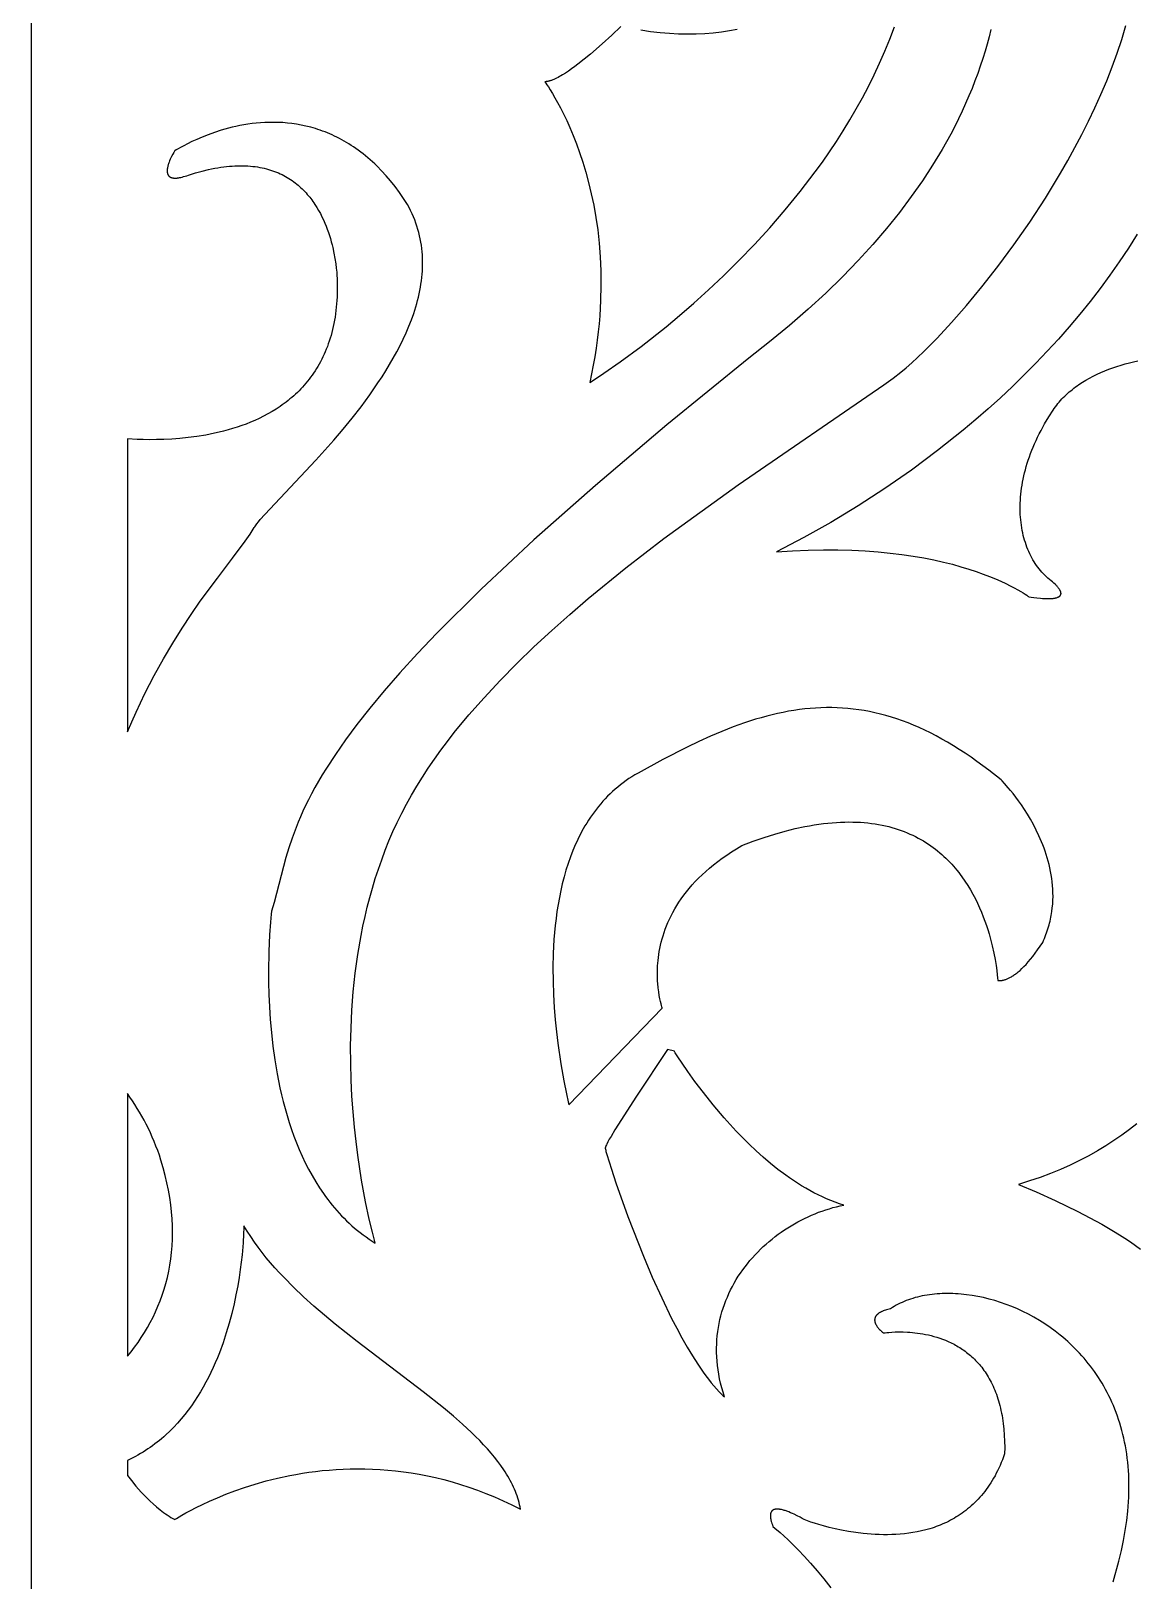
# Model space of a CAD drawing. Extents: x -3008 to 184, y 2842 to 4842.
# Drawn here: x -1815.6 to -1586.4, y 4122.2 to 4443.9 of the extents above; entities that cross this region are included whole.
import ezdxf

# ---------------------------------------------------------------- set-up
doc = ezdxf.new("R2010")
doc.units = 0
doc.layers.add('DEFAULT', color=7, linetype='CONTINUOUS')
doc.layers.add('LAYER_1', color=7, linetype='CONTINUOUS')

msp = doc.modelspace()

# ---------------------------------------------------------------- linework, layer by layer
at = {"layer": 'DEFAULT'}
msp.add_lwpolyline([(-1815.63, 2841.66), (184.37, 2841.66), (184.37, 4841.66), (-1815.63, 4841.66)], close=True, dxfattribs=at)
at = {"layer": 'LAYER_1'}
for points in [[(-1616.51, 4444.19), (-1616.88, 4442.69), (-1617.29, 4441.18), (-1617.72, 4439.67), (-1618.19, 4438.15), (-1618.7, 4436.61), (-1619.23, 4435.08), (-1619.81, 4433.53), (-1620.42, 4431.97), (-1621.06, 4430.41), (-1621.74, 4428.84), (-1622.46, 4427.26), (-1623.22, 4425.68), (-1624.01, 4424.09), (-1624.85, 4422.49), (-1625.72, 4420.89), (-1626.64, 4419.28), (-1628.59, 4416.05), (-1630.72, 4412.79), (-1633.02, 4409.51), (-1635.49, 4406.22), (-1638.16, 4402.91), (-1641.01, 4399.58), (-1644.06, 4396.23), (-1647.31, 4392.88), (-1650.77, 4389.51), (-1654.43, 4386.14), (-1658.31, 4382.75), (-1662.41, 4379.36), (-1666.73, 4375.97), (-1683.74, 4362.13), (-1698.56, 4349.59), (-1711.34, 4338.27), (-1722.25, 4328.07), (-1731.45, 4318.92), (-1735.46, 4314.7), (-1739.1, 4310.71), (-1742.4, 4306.94), (-1745.36, 4303.37), (-1748.02, 4299.99), (-1750.4, 4296.79), (-1752.5, 4293.76), (-1754.36, 4290.89), (-1755.2, 4289.52), (-1755.99, 4288.17), (-1756.73, 4286.87), (-1757.42, 4285.59), (-1758.06, 4284.35), (-1758.66, 4283.13), (-1759.22, 4281.95), (-1759.73, 4280.79), (-1760.21, 4279.66), (-1760.66, 4278.55), (-1761.46, 4276.4), (-1762.15, 4274.33), (-1762.76, 4272.34), (-1765.22, 4263), (-1765.73, 4261.19), (-1765.8, 4260.61), (-1765.95, 4258.94), (-1766.14, 4256.31), (-1766.3, 4252.85), (-1766.37, 4248.69), (-1766.36, 4246.38), (-1766.3, 4243.94), (-1766.19, 4241.39), (-1766.01, 4238.74), (-1765.77, 4236.01), (-1765.46, 4233.21), (-1765.07, 4230.37), (-1764.58, 4227.48), (-1764, 4224.58), (-1763.67, 4223.13), (-1763.31, 4221.68), (-1762.93, 4220.23), (-1762.52, 4218.79), (-1762.07, 4217.35), (-1761.6, 4215.92), (-1761.09, 4214.51), (-1760.55, 4213.11), (-1759.98, 4211.72), (-1759.37, 4210.35), (-1758.73, 4208.99), (-1758.05, 4207.66), (-1757.34, 4206.36), (-1756.58, 4205.07), (-1755.79, 4203.82), (-1754.96, 4202.59), (-1754.53, 4201.98), (-1754.08, 4201.39), (-1753.63, 4200.8), (-1753.17, 4200.23), (-1752.69, 4199.66), (-1752.21, 4199.1), (-1751.71, 4198.54), (-1751.2, 4198), (-1750.69, 4197.47), (-1750.16, 4196.95), (-1749.61, 4196.44), (-1749.06, 4195.93), (-1748.5, 4195.44), (-1747.92, 4194.96), (-1747.33, 4194.49), (-1746.73, 4194.04), (-1746.12, 4193.59), (-1745.5, 4193.16), (-1744.86, 4192.73), (-1744.21, 4192.32), (-1744.37, 4192.9), (-1744.81, 4194.59), (-1745.46, 4197.29), (-1746.23, 4200.91), (-1747.05, 4205.36), (-1747.84, 4210.56), (-1748.2, 4213.4), (-1748.53, 4216.4), (-1748.82, 4219.54), (-1749.05, 4222.81), (-1749.22, 4226.2), (-1749.32, 4229.69), (-1749.33, 4233.28), (-1749.25, 4236.95), (-1749.07, 4240.69), (-1748.79, 4244.5), (-1748.38, 4248.35), (-1747.84, 4252.25), (-1747.16, 4256.17), (-1746.77, 4258.13), (-1746.34, 4260.1), (-1745.87, 4262.07), (-1745.36, 4264.05), (-1744.8, 4266.01), (-1744.21, 4267.98), (-1743.57, 4269.94), (-1742.88, 4271.9), (-1742.15, 4273.85), (-1741.37, 4275.79), (-1740.54, 4277.72), (-1739.66, 4279.63), (-1738.73, 4281.54), (-1737.75, 4283.43), (-1736.71, 4285.31), (-1735.61, 4287.18), (-1734.45, 4289.05), (-1733.23, 4290.92), (-1731.95, 4292.77), (-1730.63, 4294.62), (-1729.25, 4296.46), (-1727.82, 4298.29), (-1724.82, 4301.93), (-1721.65, 4305.52), (-1718.33, 4309.08), (-1714.88, 4312.59), (-1711.3, 4316.05), (-1707.62, 4319.45), (-1703.86, 4322.8), (-1700.02, 4326.08), (-1692.22, 4332.45), (-1684.34, 4338.53), (-1668.93, 4349.69), (-1638.7, 4370.42), (-1636.8, 4371.83), (-1635.17, 4373.1), (-1634.09, 4374), (-1632.93, 4375.02), (-1631.7, 4376.14), (-1630.41, 4377.38), (-1627.65, 4380.17), (-1624.69, 4383.36), (-1621.58, 4386.91), (-1618.36, 4390.8), (-1615.07, 4395), (-1611.75, 4399.49), (-1608.45, 4404.22), (-1605.21, 4409.19), (-1602.07, 4414.35), (-1600.55, 4417), (-1599.07, 4419.68), (-1597.63, 4422.4), (-1596.25, 4425.15), (-1594.93, 4427.94), (-1593.67, 4430.74), (-1592.47, 4433.57), (-1591.35, 4436.42), (-1590.31, 4439.28), (-1589.35, 4442.15), (-1588.48, 4445.02)], [(-1693.28, 4444.84), (-1695.14, 4443.04), (-1697.13, 4441.2), (-1699.55, 4439.1), (-1700.85, 4438.03), (-1702.17, 4436.99), (-1702.83, 4436.49), (-1703.49, 4436.02), (-1704.14, 4435.57), (-1704.78, 4435.15), (-1705.4, 4434.77), (-1705.7, 4434.59), (-1706, 4434.42), (-1706.3, 4434.26), (-1706.59, 4434.11), (-1706.87, 4433.98), (-1707.14, 4433.85), (-1707.41, 4433.74), (-1707.54, 4433.69), (-1707.67, 4433.64), (-1707.8, 4433.6), (-1707.93, 4433.56), (-1708.05, 4433.52), (-1708.17, 4433.49), (-1708.29, 4433.46), (-1708.41, 4433.43), (-1708.52, 4433.41), (-1708.63, 4433.39), (-1708.74, 4433.38), (-1708.8, 4433.37), (-1708.85, 4433.37), (-1708.9, 4433.36), (-1708.96, 4433.36), (-1709.01, 4433.36), (-1709.06, 4433.36), (-1708.86, 4433.08), (-1708.62, 4432.74), (-1708.3, 4432.27), (-1707.91, 4431.66), (-1707.46, 4430.92), (-1706.95, 4430.05), (-1706.39, 4429.05), (-1705.79, 4427.93), (-1705.16, 4426.69), (-1704.51, 4425.32), (-1703.84, 4423.83), (-1703.16, 4422.21), (-1702.48, 4420.49), (-1701.82, 4418.64), (-1701.17, 4416.68), (-1700.54, 4414.61), (-1699.95, 4412.42), (-1699.4, 4410.12), (-1698.9, 4407.72), (-1698.46, 4405.21), (-1698.08, 4402.59), (-1697.78, 4399.87), (-1697.56, 4397.04), (-1697.43, 4394.12), (-1697.4, 4391.09), (-1697.47, 4387.97), (-1697.55, 4386.37), (-1697.66, 4384.75), (-1697.8, 4383.11), (-1697.97, 4381.44), (-1698.18, 4379.75), (-1698.42, 4378.03), (-1698.69, 4376.29), (-1699, 4374.53), (-1699.35, 4372.75), (-1699.73, 4370.95), (-1698.97, 4371.43), (-1696.8, 4372.86), (-1693.44, 4375.2), (-1689.07, 4378.42), (-1683.9, 4382.5), (-1681.08, 4384.85), (-1678.13, 4387.4), (-1675.08, 4390.15), (-1671.95, 4393.1), (-1668.77, 4396.23), (-1665.57, 4399.55), (-1662.36, 4403.06), (-1659.17, 4406.74), (-1656.04, 4410.6), (-1652.97, 4414.63), (-1651.47, 4416.7), (-1650, 4418.82), (-1648.56, 4420.98), (-1647.16, 4423.19), (-1645.79, 4425.43), (-1644.46, 4427.71), (-1643.17, 4430.03), (-1641.93, 4432.38), (-1640.74, 4434.78), (-1639.6, 4437.21), (-1638.51, 4439.68), (-1637.49, 4442.19), (-1636.52, 4444.73)], [(-1669.11, 4444.17), (-1670.73, 4443.89), (-1672.4, 4443.65), (-1674.1, 4443.46), (-1675.84, 4443.33), (-1677.62, 4443.25), (-1679.44, 4443.22), (-1681.29, 4443.26), (-1683.19, 4443.36), (-1685.13, 4443.52), (-1687.1, 4443.75), (-1689.12, 4444.04)], [(-1586.19, 4401.69), (-1587.99, 4398.83), (-1589.87, 4396.01), (-1591.82, 4393.22), (-1593.83, 4390.48), (-1595.91, 4387.78), (-1598.05, 4385.13), (-1600.24, 4382.51), (-1602.5, 4379.94), (-1604.81, 4377.42), (-1607.16, 4374.94), (-1609.57, 4372.5), (-1612.02, 4370.11), (-1614.52, 4367.77), (-1617.06, 4365.48), (-1619.63, 4363.23), (-1622.24, 4361.04), (-1627.55, 4356.79), (-1632.98, 4352.75), (-1638.49, 4348.92), (-1644.07, 4345.31), (-1649.69, 4341.91), (-1655.34, 4338.74), (-1660.99, 4335.8), (-1657.63, 4336.02), (-1654.38, 4336.16), (-1651.25, 4336.23), (-1648.24, 4336.22), (-1645.35, 4336.14), (-1642.58, 4336), (-1639.92, 4335.8), (-1637.38, 4335.55), (-1634.95, 4335.25), (-1632.64, 4334.91), (-1630.44, 4334.52), (-1628.35, 4334.11), (-1626.37, 4333.66), (-1624.5, 4333.2), (-1622.74, 4332.71), (-1621.09, 4332.21), (-1619.55, 4331.7), (-1618.11, 4331.19), (-1616.78, 4330.68), (-1615.55, 4330.18), (-1614.43, 4329.69), (-1613.4, 4329.21), (-1612.48, 4328.76), (-1611.66, 4328.33), (-1610.94, 4327.94), (-1610.32, 4327.58), (-1609.8, 4327.26), (-1609.38, 4326.99), (-1609.05, 4326.77), (-1608.81, 4326.61), (-1608.67, 4326.51), (-1608.64, 4326.48), (-1608.63, 4326.47), (-1608.63, 4326.47), (-1608.63, 4326.47), (-1608.15, 4326.39), (-1607.61, 4326.31), (-1606.95, 4326.22), (-1606.18, 4326.15), (-1605.78, 4326.12), (-1605.37, 4326.09), (-1604.96, 4326.08), (-1604.56, 4326.08), (-1604.36, 4326.08), (-1604.16, 4326.09), (-1603.97, 4326.1), (-1603.78, 4326.11), (-1603.6, 4326.13), (-1603.43, 4326.15), (-1603.26, 4326.18), (-1603.17, 4326.2), (-1603.09, 4326.22), (-1603.02, 4326.23), (-1602.94, 4326.25), (-1602.87, 4326.27), (-1602.79, 4326.3), (-1602.73, 4326.32), (-1602.66, 4326.35), (-1602.59, 4326.37), (-1602.56, 4326.39), (-1602.53, 4326.4), (-1602.5, 4326.42), (-1602.47, 4326.43), (-1602.44, 4326.45), (-1602.42, 4326.46), (-1602.39, 4326.48), (-1602.36, 4326.49), (-1602.34, 4326.51), (-1602.31, 4326.53), (-1602.29, 4326.55), (-1602.27, 4326.56), (-1602.24, 4326.58), (-1602.22, 4326.6), (-1602.2, 4326.62), (-1602.18, 4326.64), (-1602.16, 4326.66), (-1602.14, 4326.68), (-1602.12, 4326.7), (-1602.11, 4326.73), (-1602.09, 4326.75), (-1602.08, 4326.77), (-1602.06, 4326.79), (-1602.05, 4326.82), (-1602.04, 4326.84), (-1602.03, 4326.86), (-1602.02, 4326.89), (-1602.01, 4326.91), (-1602, 4326.94), (-1601.99, 4326.97), (-1601.98, 4326.99), (-1601.98, 4327.02), (-1601.97, 4327.05), (-1601.97, 4327.08), (-1601.97, 4327.1), (-1601.96, 4327.13), (-1601.96, 4327.16), (-1601.96, 4327.19), (-1601.97, 4327.22), (-1601.97, 4327.26), (-1601.97, 4327.29), (-1601.98, 4327.32), (-1601.98, 4327.35), (-1601.99, 4327.39), (-1602, 4327.42), (-1602.01, 4327.45), (-1602.02, 4327.49), (-1602.03, 4327.52), (-1602.04, 4327.56), (-1602.06, 4327.6), (-1602.07, 4327.63), (-1602.09, 4327.67), (-1602.1, 4327.71), (-1602.12, 4327.75), (-1602.14, 4327.79), (-1602.16, 4327.83), (-1602.19, 4327.87), (-1602.21, 4327.91), (-1602.26, 4327.99), (-1602.32, 4328.08), (-1602.38, 4328.17), (-1602.45, 4328.26), (-1602.52, 4328.35), (-1602.6, 4328.44), (-1602.68, 4328.54), (-1602.77, 4328.64), (-1602.87, 4328.75), (-1602.97, 4328.85), (-1603.19, 4329.07), (-1603.43, 4329.3), (-1603.7, 4329.54), (-1604, 4329.79), (-1604.32, 4330.06), (-1604.66, 4330.33), (-1604.98, 4330.62), (-1605.3, 4330.92), (-1605.61, 4331.23), (-1605.91, 4331.56), (-1606.2, 4331.89), (-1606.49, 4332.24), (-1606.76, 4332.6), (-1607.03, 4332.97), (-1607.29, 4333.35), (-1607.54, 4333.74), (-1607.78, 4334.14), (-1608.01, 4334.55), (-1608.23, 4334.98), (-1608.45, 4335.41), (-1608.65, 4335.85), (-1608.84, 4336.31), (-1609.02, 4336.77), (-1609.2, 4337.24), (-1609.36, 4337.72), (-1609.51, 4338.21), (-1609.65, 4338.71), (-1609.78, 4339.21), (-1609.9, 4339.73), (-1610, 4340.25), (-1610.1, 4340.79), (-1610.18, 4341.32), (-1610.25, 4341.87), (-1610.31, 4342.43), (-1610.36, 4342.99), (-1610.4, 4343.56), (-1610.42, 4344.14), (-1610.43, 4344.72), (-1610.43, 4345.31), (-1610.41, 4345.91), (-1610.38, 4346.51), (-1610.34, 4347.12), (-1610.29, 4347.73), (-1610.22, 4348.35), (-1610.14, 4348.98), (-1610.04, 4349.61), (-1609.93, 4350.25), (-1609.81, 4350.89), (-1609.67, 4351.54), (-1609.51, 4352.19), (-1609.34, 4352.84), (-1609.16, 4353.5), (-1608.96, 4354.17), (-1608.75, 4354.84), (-1608.52, 4355.51), (-1608.28, 4356.18), (-1608.02, 4356.86), (-1607.74, 4357.54), (-1607.45, 4358.23), (-1607.14, 4358.92), (-1606.81, 4359.61), (-1606.47, 4360.3), (-1606.11, 4361), (-1605.74, 4361.69), (-1605.35, 4362.39), (-1604.51, 4363.8), (-1603.61, 4365.21), (-1603.37, 4365.56), (-1603.12, 4365.9), (-1602.86, 4366.24), (-1602.6, 4366.57), (-1602.33, 4366.89), (-1602.06, 4367.21), (-1601.77, 4367.52), (-1601.48, 4367.82), (-1601.19, 4368.12), (-1600.88, 4368.41), (-1600.57, 4368.69), (-1600.26, 4368.97), (-1599.93, 4369.24), (-1599.61, 4369.51), (-1599.27, 4369.77), (-1598.93, 4370.03), (-1598.59, 4370.28), (-1598.24, 4370.52), (-1597.52, 4370.99), (-1596.79, 4371.44), (-1596.04, 4371.86), (-1595.27, 4372.27), (-1594.48, 4372.65), (-1593.68, 4373.01), (-1592.87, 4373.36), (-1592.04, 4373.68), (-1591.21, 4373.99), (-1590.36, 4374.28), (-1589.5, 4374.55), (-1588.64, 4374.8), (-1587.78, 4375.04), (-1586.9, 4375.26), (-1586.03, 4375.46)], [(-1586.25, 4217.06), (-1587.76, 4215.87), (-1589.34, 4214.72), (-1590.97, 4213.59), (-1592.66, 4212.5), (-1594.41, 4211.45), (-1596.22, 4210.43), (-1598.1, 4209.45), (-1600.05, 4208.51), (-1602.06, 4207.62), (-1604.13, 4206.77), (-1606.28, 4205.97), (-1608.49, 4205.22), (-1610.78, 4204.52), (-1607.09, 4202.94), (-1603.17, 4201.15), (-1598.49, 4198.87), (-1596.01, 4197.58), (-1593.51, 4196.22), (-1591.05, 4194.79), (-1589.85, 4194.06), (-1588.69, 4193.32), (-1587.56, 4192.58), (-1586.48, 4191.82), (-1585.45, 4191.07)], [(-1591.17, 4122.03), (-1589.98, 4126.33), (-1589.44, 4128.49), (-1588.99, 4130.61), (-1588.62, 4132.69), (-1588.32, 4134.72), (-1588.1, 4136.71), (-1587.95, 4138.65), (-1587.9, 4139.61), (-1587.87, 4140.55), (-1587.86, 4141.48), (-1587.86, 4142.41), (-1587.88, 4143.32), (-1587.92, 4144.22), (-1587.97, 4145.11), (-1588.04, 4145.99), (-1588.12, 4146.86), (-1588.22, 4147.72), (-1588.33, 4148.56), (-1588.46, 4149.4), (-1588.61, 4150.22), (-1588.77, 4151.04), (-1588.94, 4151.84), (-1589.13, 4152.63), (-1589.33, 4153.42), (-1589.54, 4154.19), (-1589.77, 4154.95), (-1590.01, 4155.7), (-1590.26, 4156.43), (-1590.53, 4157.16), (-1590.81, 4157.88), (-1591.1, 4158.59), (-1591.4, 4159.28), (-1591.71, 4159.97), (-1592.04, 4160.64), (-1592.37, 4161.3), (-1592.72, 4161.96), (-1593.08, 4162.6), (-1593.45, 4163.23), (-1593.83, 4163.85), (-1594.21, 4164.46), (-1594.61, 4165.06), (-1595.02, 4165.65), (-1595.44, 4166.23), (-1595.86, 4166.79), (-1596.3, 4167.35), (-1596.74, 4167.9), (-1597.19, 4168.43), (-1597.65, 4168.96), (-1598.11, 4169.47), (-1598.59, 4169.98), (-1599.07, 4170.47), (-1599.56, 4170.95), (-1600.05, 4171.42), (-1600.56, 4171.88), (-1601.06, 4172.34), (-1601.58, 4172.78), (-1602.1, 4173.21), (-1603.16, 4174.03), (-1604.23, 4174.82), (-1605.33, 4175.56), (-1606.44, 4176.27), (-1607.57, 4176.93), (-1608.71, 4177.54), (-1609.86, 4178.12), (-1611.02, 4178.66), (-1612.19, 4179.15), (-1613.36, 4179.6), (-1614.54, 4180.01), (-1615.71, 4180.38), (-1616.89, 4180.71), (-1618.06, 4181), (-1619.23, 4181.24), (-1620.4, 4181.45), (-1621.55, 4181.61), (-1622.69, 4181.73), (-1623.26, 4181.78), (-1623.83, 4181.81), (-1624.39, 4181.84), (-1624.94, 4181.86), (-1625.5, 4181.86), (-1626.05, 4181.85), (-1626.59, 4181.84), (-1627.13, 4181.81), (-1627.67, 4181.78), (-1628.19, 4181.73), (-1628.72, 4181.68), (-1629.24, 4181.61), (-1629.75, 4181.53), (-1630.26, 4181.45), (-1630.76, 4181.35), (-1631.25, 4181.24), (-1631.73, 4181.13), (-1632.21, 4181), (-1632.69, 4180.86), (-1633.15, 4180.72), (-1633.61, 4180.56), (-1634.05, 4180.39), (-1634.49, 4180.22), (-1634.93, 4180.03), (-1635.35, 4179.83), (-1635.76, 4179.63), (-1636.17, 4179.41), (-1636.56, 4179.18), (-1636.95, 4178.94), (-1637.32, 4178.7), (-1637.62, 4178.63), (-1637.89, 4178.56), (-1638.16, 4178.48), (-1638.4, 4178.4), (-1638.63, 4178.32), (-1638.85, 4178.24), (-1638.95, 4178.2), (-1639.05, 4178.16), (-1639.14, 4178.11), (-1639.24, 4178.07), (-1639.33, 4178.02), (-1639.41, 4177.98), (-1639.49, 4177.93), (-1639.57, 4177.89), (-1639.65, 4177.84), (-1639.72, 4177.79), (-1639.79, 4177.75), (-1639.85, 4177.7), (-1639.91, 4177.65), (-1639.97, 4177.6), (-1640.03, 4177.55), (-1640.08, 4177.51), (-1640.13, 4177.46), (-1640.18, 4177.41), (-1640.23, 4177.36), (-1640.27, 4177.31), (-1640.29, 4177.28), (-1640.31, 4177.26), (-1640.33, 4177.23), (-1640.35, 4177.2), (-1640.36, 4177.18), (-1640.38, 4177.15), (-1640.4, 4177.13), (-1640.41, 4177.1), (-1640.43, 4177.08), (-1640.44, 4177.05), (-1640.46, 4177.03), (-1640.47, 4177), (-1640.48, 4176.97), (-1640.49, 4176.95), (-1640.5, 4176.92), (-1640.52, 4176.9), (-1640.53, 4176.87), (-1640.53, 4176.84), (-1640.54, 4176.82), (-1640.55, 4176.79), (-1640.56, 4176.77), (-1640.57, 4176.74), (-1640.57, 4176.71), (-1640.58, 4176.69), (-1640.59, 4176.66), (-1640.59, 4176.63), (-1640.6, 4176.61), (-1640.6, 4176.58), (-1640.6, 4176.56), (-1640.61, 4176.53), (-1640.61, 4176.5), (-1640.61, 4176.48), (-1640.61, 4176.45), (-1640.62, 4176.42), (-1640.62, 4176.4), (-1640.62, 4176.37), (-1640.62, 4176.32), (-1640.61, 4176.27), (-1640.61, 4176.21), (-1640.6, 4176.16), (-1640.6, 4176.11), (-1640.59, 4176.06), (-1640.58, 4176.01), (-1640.56, 4175.95), (-1640.55, 4175.9), (-1640.53, 4175.85), (-1640.52, 4175.8), (-1640.5, 4175.75), (-1640.48, 4175.7), (-1640.46, 4175.65), (-1640.44, 4175.6), (-1640.42, 4175.55), (-1640.39, 4175.5), (-1640.37, 4175.45), (-1640.34, 4175.4), (-1640.31, 4175.35), (-1640.26, 4175.25), (-1640.2, 4175.16), (-1640.14, 4175.07), (-1640.07, 4174.97), (-1640, 4174.89), (-1639.94, 4174.8), (-1639.87, 4174.71), (-1639.8, 4174.63), (-1639.72, 4174.55), (-1639.58, 4174.4), (-1639.44, 4174.26), (-1639.3, 4174.13), (-1639.18, 4174.01), (-1639.06, 4173.92), (-1638.96, 4173.83), (-1638.81, 4173.72), (-1638.76, 4173.67), (-1638.68, 4173.69), (-1638.47, 4173.72), (-1638.12, 4173.76), (-1637.65, 4173.8), (-1637.06, 4173.84), (-1636.38, 4173.88), (-1635.6, 4173.89), (-1634.73, 4173.89), (-1633.79, 4173.85), (-1633.3, 4173.82), (-1632.79, 4173.78), (-1632.26, 4173.72), (-1631.73, 4173.66), (-1631.18, 4173.58), (-1630.62, 4173.49), (-1630.06, 4173.38), (-1629.48, 4173.26), (-1628.9, 4173.12), (-1628.31, 4172.96), (-1627.72, 4172.79), (-1627.13, 4172.6), (-1626.53, 4172.38), (-1625.93, 4172.15), (-1625.34, 4171.9), (-1624.74, 4171.62), (-1624.15, 4171.32), (-1623.86, 4171.16), (-1623.56, 4170.99), (-1623.27, 4170.82), (-1622.98, 4170.64), (-1622.69, 4170.46), (-1622.4, 4170.27), (-1622.12, 4170.07), (-1621.84, 4169.87), (-1621.56, 4169.65), (-1621.28, 4169.44), (-1621, 4169.21), (-1620.73, 4168.98), (-1620.46, 4168.74), (-1620.19, 4168.49), (-1619.93, 4168.23), (-1619.67, 4167.97), (-1619.41, 4167.7), (-1619.15, 4167.42), (-1618.9, 4167.14), (-1618.66, 4166.84), (-1618.41, 4166.54), (-1618.18, 4166.23), (-1617.94, 4165.91), (-1617.71, 4165.58), (-1617.49, 4165.24), (-1617.27, 4164.9), (-1617.05, 4164.54), (-1616.84, 4164.18), (-1616.64, 4163.81), (-1616.44, 4163.43), (-1616.25, 4163.04), (-1616.06, 4162.63), (-1615.88, 4162.23), (-1615.7, 4161.81), (-1615.53, 4161.38), (-1615.36, 4160.94), (-1615.21, 4160.49), (-1615.06, 4160.03), (-1614.91, 4159.56), (-1614.77, 4159.08), (-1614.64, 4158.59), (-1614.52, 4158.09), (-1614.41, 4157.58), (-1614.3, 4157.06), (-1614.2, 4156.52), (-1614.1, 4155.98), (-1613.94, 4154.86), (-1613.81, 4153.7), (-1613.72, 4152.48), (-1613.66, 4151.23), (-1613.63, 4149.92), (-1613.65, 4148.57), (-1613.87, 4147.95), (-1614.1, 4147.35), (-1614.34, 4146.76), (-1614.59, 4146.19), (-1614.84, 4145.63), (-1615.11, 4145.09), (-1615.38, 4144.56), (-1615.65, 4144.04), (-1615.94, 4143.53), (-1616.23, 4143.04), (-1616.53, 4142.56), (-1616.83, 4142.1), (-1617.14, 4141.65), (-1617.46, 4141.2), (-1617.78, 4140.78), (-1618.11, 4140.36), (-1618.45, 4139.96), (-1618.79, 4139.56), (-1619.14, 4139.18), (-1619.49, 4138.81), (-1619.85, 4138.46), (-1620.21, 4138.11), (-1620.58, 4137.78), (-1620.95, 4137.45), (-1621.33, 4137.14), (-1621.71, 4136.84), (-1622.1, 4136.55), (-1622.49, 4136.26), (-1622.88, 4135.99), (-1623.28, 4135.73), (-1623.68, 4135.48), (-1624.08, 4135.24), (-1624.49, 4135.01), (-1624.9, 4134.79), (-1625.32, 4134.57), (-1625.74, 4134.37), (-1626.16, 4134.17), (-1626.58, 4133.99), (-1627, 4133.81), (-1627.43, 4133.64), (-1627.86, 4133.48), (-1628.29, 4133.33), (-1628.72, 4133.19), (-1629.16, 4133.05), (-1630.03, 4132.81), (-1630.91, 4132.59), (-1631.79, 4132.4), (-1632.68, 4132.24), (-1633.56, 4132.11), (-1634.44, 4132), (-1635.33, 4131.92), (-1636.21, 4131.86), (-1637.08, 4131.82), (-1637.95, 4131.8), (-1638.81, 4131.8), (-1639.67, 4131.82), (-1640.51, 4131.86), (-1641.34, 4131.91), (-1642.17, 4131.97), (-1642.98, 4132.05), (-1644.55, 4132.25), (-1646.06, 4132.49), (-1647.48, 4132.75), (-1648.82, 4133.04), (-1650.07, 4133.33), (-1651.2, 4133.63), (-1652.21, 4133.92), (-1653.1, 4134.19), (-1653.85, 4134.43), (-1654.89, 4134.8), (-1655.26, 4134.94), (-1655.65, 4135.17), (-1656.1, 4135.42), (-1656.67, 4135.72), (-1657.33, 4136.05), (-1657.69, 4136.21), (-1658.05, 4136.37), (-1658.43, 4136.53), (-1658.81, 4136.67), (-1659, 4136.74), (-1659.19, 4136.8), (-1659.37, 4136.86), (-1659.56, 4136.91), (-1659.74, 4136.96), (-1659.92, 4137), (-1660.1, 4137.04), (-1660.28, 4137.06), (-1660.36, 4137.08), (-1660.45, 4137.09), (-1660.53, 4137.1), (-1660.61, 4137.1), (-1660.69, 4137.11), (-1660.77, 4137.11), (-1660.85, 4137.11), (-1660.93, 4137.11), (-1661.01, 4137.1), (-1661.08, 4137.1), (-1661.15, 4137.09), (-1661.19, 4137.09), (-1661.22, 4137.08), (-1661.26, 4137.07), (-1661.29, 4137.07), (-1661.32, 4137.06), (-1661.36, 4137.05), (-1661.39, 4137.04), (-1661.42, 4137.03), (-1661.45, 4137.02), (-1661.49, 4137.01), (-1661.52, 4137), (-1661.55, 4136.99), (-1661.58, 4136.98), (-1661.61, 4136.96), (-1661.63, 4136.95), (-1661.66, 4136.94), (-1661.69, 4136.92), (-1661.72, 4136.91), (-1661.74, 4136.89), (-1661.77, 4136.87), (-1661.8, 4136.85), (-1661.82, 4136.83), (-1661.84, 4136.82), (-1661.87, 4136.8), (-1661.89, 4136.77), (-1661.91, 4136.75), (-1661.94, 4136.73), (-1661.96, 4136.71), (-1661.98, 4136.68), (-1662, 4136.66), (-1662.02, 4136.63), (-1662.03, 4136.61), (-1662.05, 4136.58), (-1662.07, 4136.55), (-1662.09, 4136.52), (-1662.1, 4136.49), (-1662.12, 4136.46), (-1662.13, 4136.43), (-1662.14, 4136.4), (-1662.16, 4136.37), (-1662.17, 4136.33), (-1662.18, 4136.3), (-1662.19, 4136.26), (-1662.2, 4136.23), (-1662.21, 4136.19), (-1662.22, 4136.15), (-1662.23, 4136.11), (-1662.23, 4136.07), (-1662.24, 4136.03), (-1662.25, 4135.99), (-1662.25, 4135.95), (-1662.25, 4135.9), (-1662.26, 4135.86), (-1662.26, 4135.81), (-1662.26, 4135.77), (-1662.26, 4135.72), (-1662.26, 4135.62), (-1662.25, 4135.52), (-1662.24, 4135.42), (-1662.23, 4135.31), (-1662.21, 4135.19), (-1662.19, 4135.08), (-1662.17, 4134.96), (-1662.14, 4134.83), (-1662.11, 4134.7), (-1662.08, 4134.57), (-1662.04, 4134.43), (-1661.95, 4134.14), (-1661.84, 4133.83), (-1661.71, 4133.5), (-1661.33, 4133.19), (-1660.24, 4132.27), (-1659.48, 4131.58), (-1658.58, 4130.74), (-1657.56, 4129.75), (-1656.43, 4128.61), (-1655.22, 4127.33), (-1653.92, 4125.9), (-1652.56, 4124.33), (-1651.16, 4122.61), (-1649.71, 4120.75)]]:
    msp.add_lwpolyline(points, dxfattribs=at)
for points in [[(-1795.63, 4359.24), (-1795.63, 4298.41), (-1794.75, 4300.49), (-1793.85, 4302.52), (-1792, 4306.42), (-1790.1, 4310.1), (-1788.17, 4313.58), (-1786.23, 4316.86), (-1784.29, 4319.94), (-1782.38, 4322.82), (-1780.51, 4325.52), (-1776.98, 4330.36), (-1773.83, 4334.5), (-1771.23, 4337.98), (-1770.18, 4339.48), (-1769.72, 4340.17), (-1769.32, 4340.82), (-1769.21, 4340.99), (-1769.09, 4341.18), (-1768.95, 4341.37), (-1768.8, 4341.57), (-1768.45, 4342.01), (-1768.06, 4342.49), (-1767.12, 4343.56), (-1756.52, 4354.79), (-1752.79, 4358.99), (-1750.9, 4361.22), (-1749.02, 4363.53), (-1747.17, 4365.91), (-1745.37, 4368.35), (-1743.65, 4370.85), (-1742.82, 4372.11), (-1742.01, 4373.39), (-1741.23, 4374.69), (-1740.48, 4375.99), (-1739.76, 4377.3), (-1739.07, 4378.61), (-1738.43, 4379.94), (-1737.82, 4381.27), (-1737.25, 4382.61), (-1736.73, 4383.95), (-1736.25, 4385.29), (-1735.82, 4386.64), (-1735.62, 4387.32), (-1735.44, 4387.99), (-1735.27, 4388.67), (-1735.12, 4389.34), (-1734.98, 4390.02), (-1734.85, 4390.69), (-1734.74, 4391.37), (-1734.64, 4392.04), (-1734.56, 4392.72), (-1734.49, 4393.39), (-1734.44, 4394.07), (-1734.41, 4394.74), (-1734.39, 4395.41), (-1734.39, 4396.08), (-1734.4, 4396.75), (-1734.43, 4397.42), (-1734.49, 4398.09), (-1734.55, 4398.76), (-1734.64, 4399.42), (-1734.74, 4400.09), (-1734.87, 4400.75), (-1735.01, 4401.41), (-1735.17, 4402.07), (-1735.36, 4402.72), (-1735.56, 4403.38), (-1735.78, 4404.03), (-1736.02, 4404.68), (-1736.29, 4405.33), (-1736.57, 4405.97), (-1736.88, 4406.61), (-1737.21, 4407.25), (-1737.56, 4407.89), (-1737.93, 4408.52), (-1738.33, 4409.15), (-1738.75, 4409.78), (-1739.19, 4410.4), (-1740.1, 4411.61), (-1741.03, 4412.76), (-1741.96, 4413.85), (-1742.9, 4414.87), (-1743.85, 4415.84), (-1744.33, 4416.3), (-1744.81, 4416.75), (-1745.3, 4417.18), (-1745.78, 4417.6), (-1746.27, 4418), (-1746.75, 4418.39), (-1747.24, 4418.77), (-1747.73, 4419.14), (-1748.22, 4419.49), (-1748.71, 4419.83), (-1749.2, 4420.15), (-1749.7, 4420.46), (-1750.19, 4420.76), (-1750.68, 4421.05), (-1751.18, 4421.33), (-1751.67, 4421.6), (-1752.17, 4421.85), (-1752.66, 4422.09), (-1753.16, 4422.32), (-1753.65, 4422.54), (-1754.15, 4422.75), (-1754.64, 4422.95), (-1755.14, 4423.13), (-1755.63, 4423.31), (-1756.13, 4423.48), (-1756.62, 4423.63), (-1757.11, 4423.78), (-1757.6, 4423.92), (-1758.59, 4424.16), (-1759.56, 4424.37), (-1760.53, 4424.54), (-1761.5, 4424.68), (-1762.45, 4424.79), (-1763.4, 4424.87), (-1764.34, 4424.91), (-1765.28, 4424.93), (-1766.2, 4424.93), (-1767.11, 4424.89), (-1768.01, 4424.84), (-1768.89, 4424.76), (-1769.77, 4424.66), (-1770.62, 4424.54), (-1771.47, 4424.4), (-1772.3, 4424.25), (-1773.11, 4424.08), (-1773.9, 4423.9), (-1774.68, 4423.71), (-1775.43, 4423.5), (-1776.17, 4423.29), (-1777.58, 4422.83), (-1778.9, 4422.36), (-1780.13, 4421.88), (-1781.25, 4421.4), (-1782.27, 4420.93), (-1783.17, 4420.49), (-1783.95, 4420.09), (-1784.61, 4419.73), (-1785.13, 4419.43), (-1785.51, 4419.21), (-1785.82, 4419.01), (-1785.87, 4418.92), (-1786.02, 4418.68), (-1786.23, 4418.3), (-1786.48, 4417.82), (-1786.61, 4417.55), (-1786.74, 4417.27), (-1786.87, 4416.97), (-1786.99, 4416.67), (-1787.05, 4416.51), (-1787.1, 4416.35), (-1787.15, 4416.2), (-1787.2, 4416.04), (-1787.24, 4415.89), (-1787.28, 4415.73), (-1787.31, 4415.58), (-1787.34, 4415.42), (-1787.35, 4415.35), (-1787.36, 4415.27), (-1787.37, 4415.2), (-1787.38, 4415.13), (-1787.38, 4415.05), (-1787.39, 4414.98), (-1787.39, 4414.91), (-1787.39, 4414.84), (-1787.39, 4414.77), (-1787.39, 4414.7), (-1787.38, 4414.64), (-1787.37, 4414.57), (-1787.36, 4414.5), (-1787.36, 4414.47), (-1787.35, 4414.44), (-1787.35, 4414.41), (-1787.34, 4414.38), (-1787.33, 4414.35), (-1787.32, 4414.32), (-1787.31, 4414.29), (-1787.3, 4414.26), (-1787.29, 4414.23), (-1787.28, 4414.2), (-1787.27, 4414.17), (-1787.26, 4414.14), (-1787.25, 4414.11), (-1787.24, 4414.09), (-1787.22, 4414.06), (-1787.21, 4414.03), (-1787.19, 4414.01), (-1787.18, 4413.98), (-1787.16, 4413.96), (-1787.14, 4413.93), (-1787.13, 4413.91), (-1787.11, 4413.88), (-1787.09, 4413.86), (-1787.07, 4413.84), (-1787.05, 4413.81), (-1787.03, 4413.79), (-1787.01, 4413.77), (-1786.99, 4413.75), (-1786.96, 4413.73), (-1786.94, 4413.71), (-1786.92, 4413.69), (-1786.89, 4413.67), (-1786.86, 4413.65), (-1786.84, 4413.63), (-1786.81, 4413.61), (-1786.78, 4413.6), (-1786.75, 4413.58), (-1786.72, 4413.56), (-1786.69, 4413.55), (-1786.66, 4413.53), (-1786.63, 4413.52), (-1786.6, 4413.51), (-1786.56, 4413.49), (-1786.53, 4413.48), (-1786.5, 4413.47), (-1786.46, 4413.46), (-1786.42, 4413.45), (-1786.39, 4413.44), (-1786.35, 4413.43), (-1786.31, 4413.42), (-1786.27, 4413.41), (-1786.23, 4413.4), (-1786.18, 4413.39), (-1786.14, 4413.39), (-1786.05, 4413.38), (-1785.96, 4413.37), (-1785.87, 4413.36), (-1785.77, 4413.36), (-1785.67, 4413.36), (-1785.56, 4413.37), (-1785.45, 4413.37), (-1785.34, 4413.38), (-1785.22, 4413.39), (-1785.1, 4413.41), (-1784.97, 4413.43), (-1784.84, 4413.45), (-1784.71, 4413.48), (-1784.57, 4413.51), (-1784.28, 4413.57), (-1783.97, 4413.66), (-1783.65, 4413.75), (-1783.31, 4413.86), (-1782.95, 4413.99), (-1781.52, 4414.43), (-1780.14, 4414.81), (-1778.81, 4415.13), (-1778.16, 4415.27), (-1777.52, 4415.39), (-1776.89, 4415.51), (-1776.27, 4415.6), (-1775.66, 4415.69), (-1775.06, 4415.76), (-1774.47, 4415.82), (-1773.89, 4415.86), (-1773.32, 4415.9), (-1772.77, 4415.92), (-1772.22, 4415.93), (-1771.68, 4415.92), (-1771.15, 4415.91), (-1770.63, 4415.88), (-1770.12, 4415.84), (-1769.62, 4415.8), (-1769.13, 4415.74), (-1768.65, 4415.67), (-1768.17, 4415.59), (-1767.71, 4415.5), (-1767.25, 4415.4), (-1766.81, 4415.29), (-1766.37, 4415.17), (-1765.94, 4415.04), (-1765.52, 4414.9), (-1765.11, 4414.75), (-1764.71, 4414.6), (-1764.32, 4414.43), (-1763.93, 4414.26), (-1763.55, 4414.08), (-1763.18, 4413.89), (-1762.82, 4413.7), (-1762.47, 4413.49), (-1762.12, 4413.28), (-1761.79, 4413.06), (-1761.46, 4412.84), (-1761.13, 4412.61), (-1760.82, 4412.37), (-1760.51, 4412.13), (-1760.21, 4411.88), (-1759.92, 4411.63), (-1759.63, 4411.37), (-1759.35, 4411.1), (-1759.08, 4410.83), (-1758.82, 4410.56), (-1758.56, 4410.28), (-1758.31, 4409.99), (-1758.06, 4409.7), (-1757.82, 4409.41), (-1757.59, 4409.12), (-1757.36, 4408.82), (-1757.15, 4408.51), (-1756.93, 4408.21), (-1756.73, 4407.9), (-1756.33, 4407.27), (-1755.96, 4406.64), (-1755.61, 4405.99), (-1755.28, 4405.35), (-1754.97, 4404.69), (-1754.68, 4404.04), (-1754.42, 4403.39), (-1754.17, 4402.73), (-1753.94, 4402.08), (-1753.73, 4401.44), (-1753.53, 4400.8), (-1753.35, 4400.16), (-1753.19, 4399.54), (-1753.04, 4398.93), (-1752.79, 4397.75), (-1752.58, 4396.64), (-1752.42, 4395.6), (-1752.3, 4394.66), (-1752.22, 4393.83), (-1752.16, 4393.12), (-1752.13, 4392.54), (-1752.1, 4391.84), (-1752.1, 4391.75), (-1752.1, 4390.21), (-1752.14, 4388.71), (-1752.19, 4387.98), (-1752.24, 4387.26), (-1752.31, 4386.56), (-1752.38, 4385.86), (-1752.47, 4385.18), (-1752.57, 4384.51), (-1752.68, 4383.85), (-1752.81, 4383.2), (-1752.94, 4382.56), (-1753.08, 4381.94), (-1753.24, 4381.32), (-1753.4, 4380.72), (-1753.58, 4380.13), (-1753.77, 4379.54), (-1753.96, 4378.97), (-1754.16, 4378.41), (-1754.38, 4377.86), (-1754.6, 4377.32), (-1754.83, 4376.79), (-1755.08, 4376.27), (-1755.33, 4375.76), (-1755.59, 4375.26), (-1755.85, 4374.76), (-1756.13, 4374.28), (-1756.41, 4373.81), (-1756.7, 4373.35), (-1757, 4372.9), (-1757.31, 4372.46), (-1757.62, 4372.02), (-1757.95, 4371.6), (-1758.27, 4371.19), (-1758.61, 4370.78), (-1758.95, 4370.38), (-1759.3, 4369.99), (-1759.65, 4369.61), (-1760.02, 4369.24), (-1760.38, 4368.88), (-1760.76, 4368.53), (-1761.13, 4368.18), (-1761.52, 4367.85), (-1761.91, 4367.52), (-1762.3, 4367.2), (-1762.7, 4366.88), (-1763.11, 4366.58), (-1763.51, 4366.28), (-1763.93, 4365.99), (-1764.77, 4365.43), (-1765.62, 4364.91), (-1766.49, 4364.41), (-1767.37, 4363.94), (-1768.27, 4363.5), (-1769.17, 4363.08), (-1770.08, 4362.69), (-1771, 4362.32), (-1771.93, 4361.98), (-1772.86, 4361.66), (-1773.8, 4361.37), (-1774.73, 4361.1), (-1775.67, 4360.84), (-1776.6, 4360.61), (-1777.54, 4360.4), (-1778.46, 4360.21), (-1779.39, 4360.03), (-1781.22, 4359.74), (-1783.01, 4359.5), (-1784.75, 4359.32), (-1786.43, 4359.2), (-1788.05, 4359.12), (-1789.58, 4359.08), (-1791.02, 4359.07), (-1792.35, 4359.09), (-1793.58, 4359.12)], [(-1689.69, 4289.89), (-1690.34, 4289.51), (-1690.97, 4289.12), (-1691.59, 4288.72), (-1692.19, 4288.3), (-1692.78, 4287.87), (-1693.35, 4287.43), (-1693.91, 4286.98), (-1694.46, 4286.51), (-1694.99, 4286.04), (-1695.51, 4285.55), (-1696.02, 4285.05), (-1696.51, 4284.54), (-1696.98, 4284.02), (-1697.45, 4283.49), (-1697.9, 4282.95), (-1698.34, 4282.4), (-1698.76, 4281.84), (-1699.18, 4281.27), (-1699.58, 4280.69), (-1699.97, 4280.1), (-1700.34, 4279.51), (-1700.71, 4278.9), (-1701.06, 4278.29), (-1701.4, 4277.67), (-1701.73, 4277.05), (-1702.05, 4276.41), (-1702.36, 4275.77), (-1702.65, 4275.12), (-1703.22, 4273.81), (-1703.73, 4272.47), (-1704.21, 4271.11), (-1704.65, 4269.73), (-1705.05, 4268.33), (-1705.41, 4266.92), (-1705.74, 4265.5), (-1706.03, 4264.06), (-1706.3, 4262.61), (-1706.52, 4261.16), (-1706.72, 4259.7), (-1706.89, 4258.24), (-1707.03, 4256.78), (-1707.14, 4255.32), (-1707.29, 4252.41), (-1707.35, 4249.54), (-1707.33, 4246.7), (-1707.24, 4243.93), (-1707.08, 4241.24), (-1706.87, 4238.65), (-1706.62, 4236.17), (-1706.34, 4233.81), (-1705.73, 4229.56), (-1705.11, 4226.02), (-1704.57, 4223.33), (-1704.18, 4221.62), (-1704.07, 4221.17), (-1704.05, 4221.06), (-1704.04, 4221.03), (-1704.04, 4221.02), (-1704.04, 4221.02), (-1684.67, 4241.11), (-1684.69, 4241.17), (-1684.74, 4241.34), (-1684.83, 4241.61), (-1684.93, 4242), (-1685.05, 4242.48), (-1685.17, 4243.05), (-1685.3, 4243.71), (-1685.42, 4244.46), (-1685.52, 4245.28), (-1685.61, 4246.18), (-1685.64, 4246.66), (-1685.67, 4247.15), (-1685.68, 4247.66), (-1685.69, 4248.18), (-1685.69, 4248.72), (-1685.67, 4249.27), (-1685.64, 4249.84), (-1685.6, 4250.42), (-1685.55, 4251.01), (-1685.48, 4251.61), (-1685.4, 4252.23), (-1685.3, 4252.85), (-1685.18, 4253.49), (-1685.04, 4254.13), (-1684.89, 4254.79), (-1684.71, 4255.45), (-1684.51, 4256.12), (-1684.3, 4256.79), (-1684.06, 4257.48), (-1683.79, 4258.17), (-1683.5, 4258.86), (-1683.19, 4259.56), (-1682.85, 4260.26), (-1682.48, 4260.96), (-1682.09, 4261.67), (-1681.67, 4262.38), (-1681.22, 4263.09), (-1680.73, 4263.8), (-1680.22, 4264.52), (-1679.67, 4265.23), (-1679.09, 4265.94), (-1678.48, 4266.65), (-1677.83, 4267.36), (-1677.15, 4268.06), (-1676.43, 4268.76), (-1675.67, 4269.46), (-1674.88, 4270.15), (-1674.04, 4270.84), (-1673.17, 4271.52), (-1672.25, 4272.2), (-1671.3, 4272.87), (-1670.3, 4273.53), (-1669.26, 4274.18), (-1668.17, 4274.82), (-1665.82, 4275.72), (-1663.53, 4276.51), (-1661.32, 4277.21), (-1659.18, 4277.82), (-1657.1, 4278.34), (-1655.09, 4278.77), (-1654.11, 4278.96), (-1653.15, 4279.12), (-1652.2, 4279.26), (-1651.26, 4279.39), (-1650.35, 4279.49), (-1649.45, 4279.58), (-1648.56, 4279.64), (-1647.69, 4279.69), (-1646.83, 4279.72), (-1645.99, 4279.73), (-1645.17, 4279.72), (-1644.36, 4279.7), (-1643.56, 4279.66), (-1642.78, 4279.6), (-1642.01, 4279.53), (-1641.26, 4279.44), (-1640.52, 4279.33), (-1639.79, 4279.21), (-1639.08, 4279.08), (-1638.39, 4278.93), (-1637.7, 4278.76), (-1637.03, 4278.58), (-1636.38, 4278.39), (-1635.73, 4278.18), (-1635.1, 4277.97), (-1634.48, 4277.73), (-1633.88, 4277.49), (-1633.29, 4277.23), (-1632.71, 4276.97), (-1632.14, 4276.69), (-1631.58, 4276.4), (-1631.04, 4276.1), (-1630.51, 4275.79), (-1629.99, 4275.47), (-1629.48, 4275.14), (-1628.99, 4274.8), (-1628.5, 4274.45), (-1628.03, 4274.09), (-1627.57, 4273.73), (-1627.12, 4273.35), (-1626.68, 4272.97), (-1626.25, 4272.58), (-1625.83, 4272.19), (-1625.42, 4271.79), (-1625.03, 4271.38), (-1624.64, 4270.96), (-1624.26, 4270.54), (-1623.9, 4270.12), (-1623.54, 4269.69), (-1623.19, 4269.25), (-1622.85, 4268.81), (-1622.53, 4268.37), (-1621.9, 4267.47), (-1621.3, 4266.56), (-1620.75, 4265.64), (-1620.22, 4264.71), (-1619.73, 4263.78), (-1619.27, 4262.85), (-1618.85, 4261.92), (-1618.45, 4260.99), (-1618.08, 4260.07), (-1617.74, 4259.16), (-1617.43, 4258.26), (-1617.14, 4257.38), (-1616.87, 4256.51), (-1616.63, 4255.67), (-1616.22, 4254.04), (-1615.88, 4252.53), (-1615.62, 4251.15), (-1615.42, 4249.92), (-1615.27, 4248.87), (-1615.18, 4248.02), (-1615.12, 4247.38), (-1615.08, 4246.85), (-1615.08, 4246.85), (-1615.08, 4246.85), (-1615.07, 4246.84), (-1615.06, 4246.84), (-1615.04, 4246.84), (-1615.02, 4246.83), (-1614.99, 4246.83), (-1614.96, 4246.82), (-1614.92, 4246.82), (-1614.87, 4246.81), (-1614.83, 4246.81), (-1614.77, 4246.81), (-1614.71, 4246.81), (-1614.65, 4246.81), (-1614.58, 4246.81), (-1614.51, 4246.81), (-1614.43, 4246.82), (-1614.35, 4246.83), (-1614.26, 4246.84), (-1614.17, 4246.85), (-1614.08, 4246.87), (-1613.98, 4246.89), (-1613.87, 4246.92), (-1613.76, 4246.95), (-1613.65, 4246.98), (-1613.53, 4247.02), (-1613.4, 4247.06), (-1613.28, 4247.11), (-1613.14, 4247.16), (-1613.01, 4247.22), (-1612.87, 4247.28), (-1612.72, 4247.35), (-1612.57, 4247.43), (-1612.42, 4247.51), (-1612.26, 4247.6), (-1612.1, 4247.7), (-1611.93, 4247.8), (-1611.76, 4247.92), (-1611.59, 4248.04), (-1611.41, 4248.16), (-1611.23, 4248.3), (-1611.04, 4248.44), (-1610.85, 4248.6), (-1610.66, 4248.76), (-1610.46, 4248.93), (-1610.06, 4249.31), (-1609.64, 4249.72), (-1609.2, 4250.18), (-1608.75, 4250.68), (-1608.28, 4251.23), (-1607.81, 4251.82), (-1607.31, 4252.47), (-1606.81, 4253.17), (-1606.29, 4253.93), (-1605.76, 4254.74), (-1605.58, 4255.14), (-1605.41, 4255.54), (-1605.24, 4255.95), (-1605.09, 4256.35), (-1604.94, 4256.75), (-1604.8, 4257.15), (-1604.67, 4257.55), (-1604.55, 4257.95), (-1604.44, 4258.35), (-1604.33, 4258.75), (-1604.24, 4259.15), (-1604.15, 4259.55), (-1604.06, 4259.94), (-1603.99, 4260.34), (-1603.86, 4261.13), (-1603.76, 4261.91), (-1603.69, 4262.69), (-1603.64, 4263.47), (-1603.62, 4264.24), (-1603.63, 4265.01), (-1603.65, 4265.77), (-1603.7, 4266.52), (-1603.77, 4267.27), (-1603.87, 4268.01), (-1603.98, 4268.74), (-1604.11, 4269.47), (-1604.26, 4270.19), (-1604.42, 4270.9), (-1604.6, 4271.6), (-1604.8, 4272.29), (-1605.01, 4272.97), (-1605.24, 4273.64), (-1605.47, 4274.31), (-1605.72, 4274.96), (-1605.98, 4275.6), (-1606.25, 4276.23), (-1606.53, 4276.85), (-1607.1, 4278.05), (-1607.7, 4279.2), (-1608.32, 4280.3), (-1608.94, 4281.34), (-1609.56, 4282.32), (-1610.18, 4283.25), (-1610.78, 4284.1), (-1611.36, 4284.89), (-1611.91, 4285.61), (-1612.43, 4286.25), (-1612.89, 4286.82), (-1613.67, 4287.71), (-1614.18, 4288.26), (-1614.37, 4288.45), (-1616.9, 4290.46), (-1619.4, 4292.31), (-1620.63, 4293.17), (-1621.86, 4294), (-1623.07, 4294.79), (-1624.28, 4295.55), (-1625.48, 4296.26), (-1626.68, 4296.94), (-1627.86, 4297.59), (-1629.04, 4298.2), (-1630.22, 4298.77), (-1631.38, 4299.31), (-1632.54, 4299.81), (-1633.7, 4300.28), (-1634.85, 4300.71), (-1636, 4301.11), (-1637.14, 4301.48), (-1638.28, 4301.82), (-1639.41, 4302.12), (-1640.55, 4302.39), (-1641.68, 4302.63), (-1642.8, 4302.84), (-1643.92, 4303.02), (-1645.05, 4303.17), (-1646.17, 4303.28), (-1647.29, 4303.37), (-1648.4, 4303.43), (-1649.52, 4303.46), (-1650.64, 4303.46), (-1651.76, 4303.43), (-1652.88, 4303.37), (-1654, 4303.29), (-1655.12, 4303.18), (-1656.24, 4303.04), (-1657.36, 4302.88), (-1658.49, 4302.69), (-1659.62, 4302.47), (-1660.75, 4302.23), (-1661.88, 4301.97), (-1663.02, 4301.68), (-1664.17, 4301.36), (-1665.31, 4301.03), (-1667.62, 4300.28), (-1669.95, 4299.45), (-1672.3, 4298.53), (-1674.68, 4297.52), (-1677.1, 4296.43), (-1679.54, 4295.27), (-1684.53, 4292.72)], [(-1647.01, 4200.22), (-1647.91, 4200.5), (-1648.81, 4200.81), (-1649.7, 4201.15), (-1650.59, 4201.52), (-1651.47, 4201.91), (-1652.35, 4202.33), (-1653.22, 4202.77), (-1654.08, 4203.24), (-1654.93, 4203.72), (-1655.78, 4204.23), (-1656.61, 4204.75), (-1657.44, 4205.29), (-1658.26, 4205.85), (-1659.07, 4206.43), (-1660.67, 4207.63), (-1662.23, 4208.87), (-1663.74, 4210.16), (-1665.21, 4211.49), (-1666.64, 4212.84), (-1668.02, 4214.21), (-1669.35, 4215.58), (-1670.62, 4216.96), (-1671.84, 4218.33), (-1674.12, 4221.01), (-1676.14, 4223.55), (-1677.91, 4225.89), (-1679.39, 4227.96), (-1680.57, 4229.69), (-1681.44, 4231), (-1681.97, 4231.84), (-1682.11, 4232.06), (-1682.15, 4232.12), (-1682.15, 4232.14), (-1682.16, 4232.14), (-1682.16, 4232.14), (-1683.59, 4232.5), (-1690.05, 4222.81), (-1694.49, 4215.85), (-1695.31, 4214.47), (-1695.66, 4213.87), (-1695.95, 4213.34), (-1696.19, 4212.89), (-1696.28, 4212.69), (-1696.36, 4212.52), (-1696.39, 4212.44), (-1696.42, 4212.37), (-1696.45, 4212.3), (-1696.46, 4212.27), (-1696.47, 4212.24), (-1696.48, 4212.21), (-1696.48, 4212.18), (-1696.49, 4212.16), (-1696.49, 4212.13), (-1696.5, 4212.11), (-1696.5, 4212.09), (-1696.5, 4212.07), (-1696.5, 4212.05), (-1696.5, 4212.03), (-1696.5, 4212.01), (-1696.5, 4211.99), (-1696.49, 4211.96), (-1696.48, 4211.89), (-1696.47, 4211.81), (-1696.42, 4211.61), (-1696.36, 4211.35), (-1696.18, 4210.69), (-1695.23, 4207.65), (-1694.3, 4204.84), (-1691.79, 4197.82), (-1688.57, 4189.59), (-1686.74, 4185.27), (-1684.79, 4180.94), (-1682.74, 4176.7), (-1681.69, 4174.65), (-1680.62, 4172.66), (-1679.53, 4170.74), (-1678.43, 4168.91), (-1677.33, 4167.17), (-1676.77, 4166.35), (-1676.22, 4165.55), (-1675.66, 4164.78), (-1675.1, 4164.05), (-1674.54, 4163.35), (-1673.98, 4162.68), (-1673.43, 4162.05), (-1672.87, 4161.46), (-1672.59, 4161.18), (-1672.31, 4160.91), (-1672.03, 4160.65), (-1671.76, 4160.4), (-1672.06, 4161.36), (-1672.33, 4162.31), (-1672.57, 4163.25), (-1672.78, 4164.18), (-1672.96, 4165.11), (-1673.1, 4166.03), (-1673.22, 4166.95), (-1673.31, 4167.85), (-1673.37, 4168.75), (-1673.4, 4169.64), (-1673.41, 4170.52), (-1673.38, 4171.39), (-1673.34, 4172.26), (-1673.26, 4173.11), (-1673.16, 4173.96), (-1673.03, 4174.8), (-1672.88, 4175.62), (-1672.71, 4176.44), (-1672.51, 4177.25), (-1672.29, 4178.05), (-1672.04, 4178.83), (-1671.77, 4179.61), (-1671.49, 4180.38), (-1671.17, 4181.13), (-1670.84, 4181.88), (-1670.49, 4182.61), (-1670.12, 4183.33), (-1669.73, 4184.04), (-1669.32, 4184.74), (-1668.9, 4185.43), (-1668.45, 4186.1), (-1667.99, 4186.77), (-1667.51, 4187.42), (-1667.01, 4188.05), (-1666.5, 4188.68), (-1665.98, 4189.29), (-1665.44, 4189.88), (-1664.88, 4190.47), (-1664.31, 4191.04), (-1663.73, 4191.59), (-1663.13, 4192.13), (-1662.52, 4192.66), (-1661.9, 4193.17), (-1661.27, 4193.67), (-1660.63, 4194.15), (-1659.98, 4194.62), (-1659.31, 4195.07), (-1658.64, 4195.51), (-1657.96, 4195.93), (-1657.27, 4196.34), (-1656.57, 4196.72), (-1655.87, 4197.1), (-1655.16, 4197.45), (-1654.44, 4197.79), (-1653.71, 4198.11), (-1652.98, 4198.42), (-1652.25, 4198.71), (-1651.51, 4198.98), (-1650.77, 4199.23), (-1650.02, 4199.46), (-1649.27, 4199.68), (-1648.52, 4199.88), (-1647.76, 4200.06)], [(-1795.63, 4223.35), (-1795.63, 4168.84), (-1794.87, 4169.77), (-1794.14, 4170.73), (-1793.43, 4171.71), (-1792.75, 4172.71), (-1792.1, 4173.74), (-1791.47, 4174.78), (-1790.88, 4175.85), (-1790.32, 4176.95), (-1789.79, 4178.06), (-1789.29, 4179.2), (-1788.83, 4180.35), (-1788.4, 4181.53), (-1788.01, 4182.73), (-1787.66, 4183.96), (-1787.34, 4185.2), (-1787.06, 4186.47), (-1786.83, 4187.75), (-1786.63, 4189.06), (-1786.47, 4190.39), (-1786.36, 4191.74), (-1786.29, 4193.11), (-1786.27, 4194.5), (-1786.29, 4195.91), (-1786.36, 4197.35), (-1786.47, 4198.8), (-1786.63, 4200.27), (-1786.85, 4201.77), (-1787.11, 4203.28), (-1787.43, 4204.82), (-1787.79, 4206.37), (-1788.21, 4207.95), (-1788.69, 4209.54), (-1789.01, 4210.54), (-1789.35, 4211.51), (-1789.71, 4212.47), (-1790.08, 4213.41), (-1790.47, 4214.32), (-1790.87, 4215.23), (-1791.29, 4216.11), (-1791.72, 4216.98), (-1792.17, 4217.83), (-1792.63, 4218.66), (-1793.1, 4219.48), (-1793.59, 4220.28), (-1794.08, 4221.07), (-1794.59, 4221.84), (-1795.11, 4222.6)], [(-1795.63, 4147.22), (-1795.63, 4144.09), (-1794.81, 4143.04), (-1793.86, 4141.89), (-1793.33, 4141.28), (-1792.77, 4140.66), (-1792.19, 4140.04), (-1791.57, 4139.42), (-1790.93, 4138.79), (-1790.26, 4138.18), (-1789.57, 4137.58), (-1788.86, 4136.99), (-1788.5, 4136.71), (-1788.13, 4136.43), (-1787.75, 4136.16), (-1787.37, 4135.9), (-1786.99, 4135.64), (-1786.6, 4135.4), (-1786.21, 4135.16), (-1785.82, 4134.94), (-1785.81, 4134.94), (-1785.81, 4134.94), (-1785.79, 4134.95), (-1785.72, 4135), (-1785.44, 4135.18), (-1784.32, 4135.85), (-1783.5, 4136.32), (-1782.52, 4136.86), (-1781.36, 4137.45), (-1780.05, 4138.1), (-1778.59, 4138.78), (-1776.98, 4139.48), (-1775.23, 4140.2), (-1773.33, 4140.91), (-1771.31, 4141.62), (-1769.15, 4142.3), (-1766.87, 4142.95), (-1764.47, 4143.55), (-1761.96, 4144.09), (-1760.67, 4144.33), (-1759.34, 4144.55), (-1758, 4144.76), (-1756.62, 4144.94), (-1755.22, 4145.1), (-1753.8, 4145.23), (-1752.36, 4145.34), (-1750.89, 4145.42), (-1749.4, 4145.47), (-1747.88, 4145.49), (-1746.35, 4145.48), (-1744.8, 4145.43), (-1743.22, 4145.35), (-1741.63, 4145.23), (-1740.02, 4145.07), (-1738.39, 4144.87), (-1736.75, 4144.63), (-1735.08, 4144.35), (-1733.41, 4144.02), (-1731.71, 4143.65), (-1730.01, 4143.23), (-1728.28, 4142.76), (-1726.55, 4142.25), (-1724.8, 4141.68), (-1723.04, 4141.05), (-1721.27, 4140.37), (-1719.49, 4139.64), (-1717.69, 4138.85), (-1715.89, 4138), (-1714.08, 4137.09), (-1714.17, 4137.56), (-1714.27, 4138.03), (-1714.39, 4138.49), (-1714.52, 4138.96), (-1714.66, 4139.42), (-1714.81, 4139.88), (-1714.98, 4140.34), (-1715.16, 4140.79), (-1715.35, 4141.25), (-1715.55, 4141.7), (-1715.76, 4142.15), (-1715.98, 4142.6), (-1716.22, 4143.05), (-1716.46, 4143.49), (-1716.72, 4143.94), (-1716.99, 4144.38), (-1717.26, 4144.83), (-1717.55, 4145.27), (-1718.16, 4146.14), (-1718.8, 4147.02), (-1719.48, 4147.89), (-1720.19, 4148.75), (-1720.94, 4149.61), (-1721.73, 4150.47), (-1722.54, 4151.32), (-1723.39, 4152.18), (-1724.26, 4153.03), (-1726.09, 4154.72), (-1728.02, 4156.41), (-1730.03, 4158.1), (-1734.28, 4161.48), (-1747.95, 4171.88), (-1752.52, 4175.51), (-1754.76, 4177.37), (-1756.95, 4179.26), (-1759.09, 4181.18), (-1761.15, 4183.15), (-1763.14, 4185.16), (-1764.1, 4186.18), (-1765.03, 4187.21), (-1765.94, 4188.25), (-1766.82, 4189.3), (-1767.68, 4190.37), (-1768.5, 4191.45), (-1769.29, 4192.55), (-1770.05, 4193.66), (-1770.78, 4194.78), (-1771.47, 4195.91), (-1771.48, 4195.49), (-1771.52, 4194.28), (-1771.63, 4192.37), (-1771.86, 4189.86), (-1772.22, 4186.85), (-1772.47, 4185.19), (-1772.76, 4183.43), (-1773.11, 4181.6), (-1773.51, 4179.69), (-1773.98, 4177.73), (-1774.51, 4175.73), (-1775.12, 4173.69), (-1775.8, 4171.63), (-1776.56, 4169.57), (-1776.97, 4168.53), (-1777.4, 4167.5), (-1777.85, 4166.48), (-1778.33, 4165.45), (-1778.83, 4164.44), (-1779.35, 4163.43), (-1779.9, 4162.43), (-1780.47, 4161.45), (-1781.07, 4160.47), (-1781.69, 4159.51), (-1782.34, 4158.56), (-1783.02, 4157.64), (-1783.72, 4156.73), (-1784.45, 4155.84), (-1785.22, 4154.97), (-1786.01, 4154.12), (-1786.83, 4153.3), (-1787.68, 4152.5), (-1788.11, 4152.11), (-1788.56, 4151.73), (-1789.01, 4151.36), (-1789.47, 4150.99), (-1789.94, 4150.63), (-1790.41, 4150.28), (-1790.9, 4149.93), (-1791.39, 4149.6), (-1791.89, 4149.27), (-1792.4, 4148.95), (-1792.92, 4148.64), (-1793.44, 4148.34), (-1793.98, 4148.05), (-1794.52, 4147.76), (-1795.07, 4147.49)]]:
    msp.add_lwpolyline(points, close=True, dxfattribs=at)

doc.saveas('drawing.dxf')
